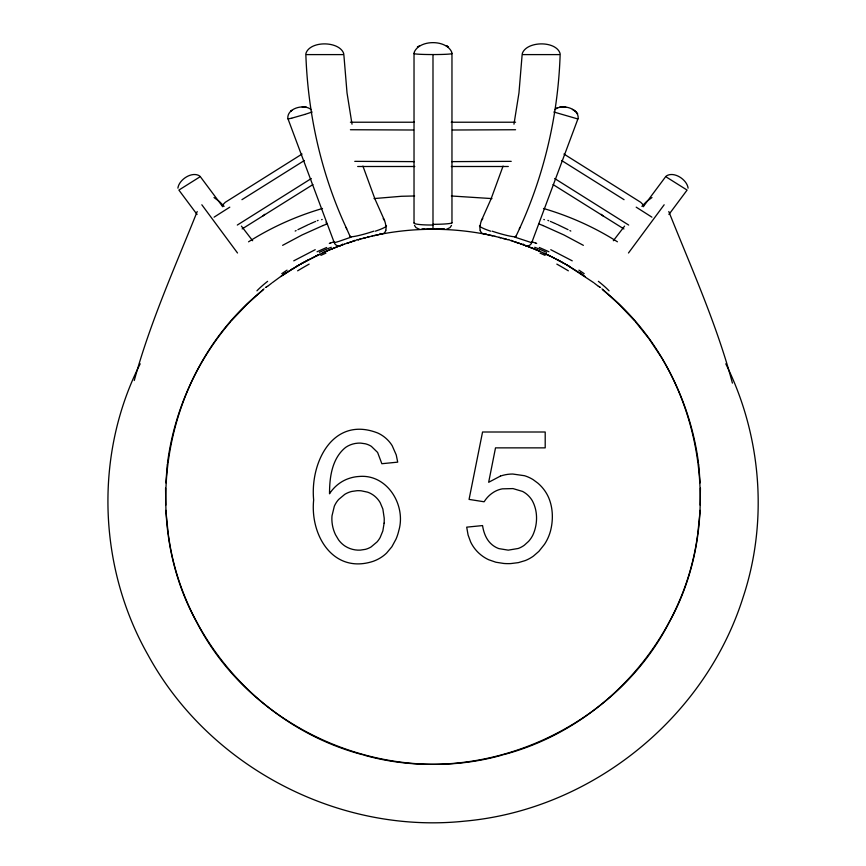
<?xml version="1.0" encoding="UTF-8"?>
<svg xmlns="http://www.w3.org/2000/svg" width="866" height="866" viewBox="0 0 866 866"><rect width="100%" height="100%" fill="white"/><g stroke="black" fill="none" stroke-linecap="round" stroke-linejoin="round"><path stroke-width="1.3" d="M414.024 223.027L414.024 53.573M700.204 505.138L700.421 488.186M165.861 482.871L167.311 464.111M697.736 534.257L700.15 510.355M578.174 118.306C578.834 108.044 561.698 103.682 554.835 109.603M688.091 188.171C687.139 179.684 673.77 170.754 666.073 176.144M167.528 462.801C174.304 411.134 196.322 361.62 230.28 322.065M305.839 53.681C309.671 40.464 339.494 40.789 343.77 53.67M697.487 535.578C683.729 638.707 603.927 728.349 503.395 754.687M513.971 124.195L518.961 92.933L522.144 54.601L560.14 54.601C558.083 117.462 543.177 179.749 515.876 236.45M414.056 52.642C419.112 39.306 446.878 39.306 451.933 52.642M522.22 53.67C526.496 40.789 556.318 40.464 560.15 53.681M134.273 380.51C150.089 322.401 174.932 267.334 197.199 211.52M503.07 166.088L491.044 198.985L481.593 220.181M577.135 118.566L577.893 118.967L531.681 242.805A4.741 4.741 0 0 1 525.597 245.598M481.464 220.462L481.225 221.09A15.902 4.969 -89.1 0 0 480.078 226.188M519.329 228.743L519.892 227.477M140.205 363.807C94.134 454.488 97.934 566.862 148.075 655.097C208.76 766.562 338.26 834.499 464.457 821.163C590.893 809.991 704.87 718.455 743.06 597.41C768.391 521.202 761.441 435.555 725.773 363.807M451.5 225.42L450.017 227.606L446.531 229.295M222.01 205.653L225.257 202.308L302.061 154.04M601.957 288.833L619.006 304.302L634.865 321.015M628.478 252.991L664.157 204.777M613.334 240.737L624.57 226.123M643.222 206.747L665.694 176.632L687.095 190.076L668.931 214.454M264.747 214.313L262.55 216.219M285.953 272.389L285.358 273.028M231.125 321.015L246.983 304.302L264.033 288.833M641.901 206.368L646.404 201.67L651.99 197.524M285.13 273.255L272.671 282.413M263.253 289.796C166.055 367.032 136.785 514.209 197.026 622.762C252.493 730.319 385.727 788.092 502.139 755.076M268.103 285.91L271.989 282.922M340.392 245.598A4.741 4.741 0 0 1 334.308 242.805L288.032 118.945L288.854 118.566M267.67 286.235L266.327 287.047M280.779 276.579L284.2 274.251M282.695 275.269L285.758 273.212M283.193 274.923L293.076 268.557M285.228 273.569L299.008 265.028M248.564 241.809C271.469 227.271 296.475 216.067 322.52 208.468M237.306 225.063L311.316 178.526M241.928 199.678L304.388 160.491M312.929 184.566L242.144 228.916M291.864 269.315L292.665 268.817M293 268.601L297.027 266.187M296.367 266.576L298.25 265.461M297.85 265.7L299.506 264.736M282.619 245.338L302.05 234.967L323.115 225.496M298.673 265.223L302.873 262.831M556.178 108.38L556.968 107.925M300.221 264.325L307.733 260.19M293.747 260.839L315.224 249.689M301.173 263.784L323.364 252.547M417.401 46.948L419.837 45.627M303.728 262.355L305.449 261.413M306.315 260.947L310.721 258.631M295.198 231.06L296.096 230.594M311.619 258.176L314.315 256.823M297.926 229.663L308.047 224.77M266.241 287.09L265.461 287.447M315.224 256.379L319.662 254.247M315.614 256.184L318.309 254.885M334.741 242.545L337.924 241.722M308.891 224.391L309.736 224.013M312.139 112.006L304.81 114.431M322.964 252.731L324.165 252.19M310.58 223.634L313.936 222.14M323.765 252.374L324.956 251.844M324.555 252.017L325.757 251.497M325.356 251.67L326.547 251.151M326.146 251.324L327.348 250.804M314.78 221.783L315.614 221.425M326.947 250.978L328.138 250.469M327.738 250.631L332.035 248.834M317.281 220.722L318.114 220.375M329.329 243.465L330.26 243.075M331.646 248.997L332.76 248.542M332.414 248.683L334.785 247.741M334.449 247.871L336.105 247.221M335.77 247.351L336.473 247.081M336.43 247.091L337.285 246.767M336.755 246.972L337.394 246.723M337.686 246.615L338.974 246.128M338.887 246.161L343.153 244.591M340.544 245.543L341.096 245.338M500.407 476.094L488.662 482.297L495.514 447.863L545.201 447.863L545.201 432.004L482.557 432.004L469.069 499.401L484.137 501.782A28.924 28.924 0 0 1 493.869 492.061A25.092 25.092 0 0 1 502.345 488.846L512.986 488.586L522.534 491.423A23.707 23.707 0 0 1 528 495.32A25.092 25.092 0 0 1 532.254 500.635C538.035 511.135 537.775 524.59 532.742 535.318A28.47 28.47 0 0 1 528.574 541.369L524.341 545.212A24.865 24.865 0 0 1 518.258 548.47L508.234 550.148L498.87 548.611A22.776 22.776 0 0 1 492.094 544.736C486.356 540.038 483.639 532.698 482.557 525.575L466.698 527.156L468.084 535.004L470.671 542.029A36.783 36.783 0 0 0 476.787 551.047A38.634 38.634 0 0 0 479.428 553.645A37.032 37.032 0 0 0 488.695 559.739L495.882 562.229L503.882 563.474A58.163 58.163 0 0 0 510.843 563.571L518.366 562.629L525.261 560.573A38.223 38.223 0 0 0 533.456 556.069L538.858 551.382L544.508 544.303A46.569 46.569 0 0 0 550.375 531.443C553.32 520.444 553.136 508.342 548.708 497.755A39.262 39.262 0 0 0 543.556 489.084L542.257 487.504A43.213 43.213 0 0 0 537.916 483.185L533.185 479.677A36.08 36.08 0 0 0 524.493 475.715L512.726 474.027A37.812 37.812 0 0 0 500.407 476.094M341.691 245.121L342.276 244.905M343.055 244.634L344.387 244.158M351.152 237.122L338.498 241.527M344.625 244.071L346.995 243.259M346.811 243.324L347.428 243.108M347.19 243.194L348.132 242.87M347.905 242.956L348.619 242.718M348.359 242.805L349.041 242.577M348.792 242.653L350.827 241.993M349.409 242.448L349.972 242.264M350.622 242.058L351.195 241.874M351.066 241.917L351.672 241.722M351.877 241.657L352.462 241.473M352.343 241.506L353.252 241.224M353.144 241.257L353.685 241.084M353.999 240.986L355.006 240.683M304.68 114.474L292.145 118.047M358.459 239.655L357.647 239.893L360.711 239.005M358.556 239.622L359.715 239.297M359.975 239.222L364.965 237.858M362.919 238.399L364.121 238.074M364.554 237.966L365.452 237.728M382.718 233.777L384.363 232.986L385.554 231.135A5.283 1.721 -89.5 0 0 385.771 230.356M291.69 118.166L288.129 118.967M365.257 237.782L368.007 237.078M367.52 237.197L372.174 236.061M368.31 237.003L369.111 236.797M372.023 236.104L376.645 235.065M373.939 235.66L377.489 234.881M377.154 234.957L378.637 234.643M377.89 234.794L380.845 234.188M380.694 234.221L381.311 234.101M381.419 234.08L381.7 233.972M380.791 234.199C415.225 227.628 450.753 227.628 485.198 234.199L485.664 234.296M311.154 109.603C304.291 103.682 287.155 108.044 287.815 118.306M559.674 107.103L563.82 107.016M374.015 198.574L401.488 196.279L414.608 195.976M421.147 229.328L422.023 229.284M302.169 107.016L306.315 107.103M422.435 229.274L423.864 229.219M422.619 229.263L423.236 229.241M423.68 229.219L424.34 229.198M484.808 234.004L485.61 233.831A11.366 3.053 87.3 0 0 485.88 233.56M424.145 229.209L427.533 229.122M427.371 229.122L428.822 229.089M428.594 229.1L430.175 229.079M429.872 229.079L433.704 229.068M452.355 130.008L515.573 129.738M451.619 161.628L511.221 161.357M350.405 122.225L414.392 122.225M451.229 122.225L515.584 122.225M357.68 166.499L414.782 166.499M451.316 166.499L508.31 166.499M350.416 129.738L413.634 130.008M354.768 161.357L414.37 161.628M433.444 229.068L438.218 229.111M436.973 229.089L438.618 229.122M438.456 229.122L439.766 229.144M451.37 195.987L491.964 198.595M439.679 229.144L440.805 229.176M440.61 229.165L441.335 229.198M441.14 229.187L441.844 229.209M441.649 229.198L442.31 229.219M381.181 234.004L380.423 233.852A11.366 3.053 -87.3 0 1 380.109 233.56L379.968 233.474M442.125 229.219L442.753 229.241M442.569 229.23L443.349 229.263M442.991 229.252L443.619 229.274M443.37 229.263L444.106 229.295M443.771 229.284L444.637 229.317M444.518 229.306L444.843 229.328M577.86 118.967L553.85 112.006M484.289 233.972L483.661 233.863M564.913 107.146L566.007 107.33M483.845 233.939L484.679 234.101M486.064 234.383L484.289 234.026A47.662 13.066 81 0 0 484.819 234.047M485.858 234.34L488.099 234.794M487.72 234.718L492.05 235.66M488.5 234.881L489.344 235.065M489.777 235.151L492.819 235.833M363.85 755.076C480.262 788.092 613.496 730.319 668.963 622.762C729.204 514.209 699.934 367.032 602.736 289.796M492.678 235.801L495.363 236.429M494.616 236.256L500.732 237.782M419.458 229.295L415.972 227.606L414.489 225.42M499.011 237.338L500.028 237.598M483.271 233.777L481.626 232.986L480.435 231.135A5.283 1.721 89.5 0 1 480.219 230.356M500.537 237.728L505.971 239.2M503.07 238.399L503.817 238.605M504.846 238.886L505.463 239.059M505.744 239.146L506.578 239.373M506.274 239.297L507.097 239.525M507.433 239.622L508.342 239.893M511.752 240.91L513.181 241.354M543.469 208.468C569.514 216.067 594.52 227.26 617.426 241.798M362.594 754.687C262.062 728.349 182.261 638.707 168.502 535.578M513.473 241.452L514.426 241.755M514.718 241.841L515.281 242.025M515.162 241.993L516.125 242.307M516.017 242.264L516.569 242.448M516.385 242.383L516.98 242.588M516.775 242.512L517.413 242.729M517.197 242.653L518.182 242.989M517.63 242.805L518.561 243.108M518.453 243.075L519.048 243.281M518.961 243.249L519.557 243.454M519.275 243.357L520.737 243.855M520.596 243.811L521.18 244.017M521.115 243.985L522.837 244.591M521.419 244.093L522.079 244.331M514.837 237.122L531.248 242.545M522.707 244.548L525.792 245.663M523.129 244.699L523.714 244.905M525.749 245.652L528.303 246.615M527.329 246.247L527.957 246.485M529.234 246.972L528.271 246.604L529.559 247.091M529.516 247.081L531.204 247.741M530.544 247.481L533.229 248.542M531.876 248.001L532.547 248.271M532.893 248.412L536.281 249.798M600.528 287.447L599.748 287.09M542.874 225.496L563.939 234.967L583.37 245.338M535.729 243.075L536.66 243.465M547.875 220.375L548.708 220.722M535.502 249.473L537.072 250.133M536.671 249.96L538.641 250.804M550.375 221.425L551.209 221.783M539.442 251.151L537.461 250.296A26.489 1.645 24.3 0 0 530.793 247.568M539.042 250.978L550.765 256.379M552.043 222.14L555.409 223.634M623.921 228.949L553.06 184.566M556.253 224.013L557.098 224.391M544.216 253.273L545.418 253.825M557.942 224.77L568.064 229.663M545.807 254.009L548.037 255.059M546.327 254.247L550.375 256.184M550.765 249.689L572.242 260.839M548.957 255.492L552.573 257.267M551.674 256.823L554.37 258.176L553.038 257.505M553.471 257.722L556.156 259.096M569.893 230.594L570.791 231.06M572.383 109.43L575.067 111.021L574.245 110.458M555.268 258.631L559.674 260.947M599.662 287.047L598.319 286.235M556.968 259.519L560.811 261.564M557.044 259.551L567.739 265.461M560.54 261.413L562.261 262.355M562.066 262.246L563.311 262.939M446.152 45.627L448.491 46.926L446.228 45.66M563.117 262.831L563.961 263.307M564.545 263.632L565.769 264.325M566.483 264.736L581.021 273.732M567.317 265.223L593.318 282.413M568.875 266.133L569.622 266.576M561.601 160.491L624.061 199.678M554.673 178.526L628.684 225.063M563.928 154.04L640.732 202.308L643.979 205.653M603.44 216.219L601.242 214.313M580.231 273.212L585.21 276.579M582.039 274.425L583.294 275.269M213.999 197.524L219.585 201.67L224.088 206.368M594 282.922L597.951 285.964M582.255 274.5L580.859 273.255M199.916 176.144C192.22 170.754 178.851 179.684 177.898 188.171M575.858 111.649L576.561 112.309M580.631 273.028L580.036 272.389M241.419 226.123L252.656 240.737M635.709 322.065L649.175 338.952L661.808 357.961M222.757 206.747L200.295 176.632L178.883 190.076L197.058 214.454M201.832 204.777L237.511 252.991M577.167 113.013L577.687 113.771M662.447 359.13C681.217 390.847 693.655 426.256 698.461 462.801M384.396 220.181L374.946 198.985L362.919 166.088M352.018 124.195L347.028 92.933L343.845 54.601L305.85 54.601C307.96 114.128 321.037 173.341 346.097 227.477L346.66 228.743M346.097 227.477L350.113 236.45M668.79 211.52C691.382 268.168 716.658 324.057 732.42 383.118M384.526 220.462L384.764 221.09A15.902 4.969 89.1 0 1 385.911 226.188M165.839 510.355L168.253 534.257M698.678 464.111L700.129 482.871M165.568 488.186L165.774 505.138M451.965 53.573L451.965 223.027M414.446 53.367A18.944 0.996 0 0 0 432.989 54.558L432.989 228.949M538.652 223.829A46.677 3.756 23.7 0 1 542.96 225.561M543.805 219.444A41.427 3.172 23.2 0 1 544.389 219.672M527.805 245.803A6.343 6.343 0 0 1 525.142 245.424M540.048 253.099A31.652 2.349 24.5 0 1 545.093 255.362M578.91 270.138A72.073 13.629 25.8 0 1 584.214 273.688M556.827 264.108A76.641 11.799 27 0 1 568.356 270.82M534.701 247.286A31.652 5.716 25.2 0 1 546.576 252.342M523.692 244.699A18.771 1.364 24.9 0 1 523.54 244.147M527.805 246.15A6.322 5.64 -69.6 0 1 526.236 245.836M598.363 281.331A86.189 13.888 28.3 0 1 609.047 290.824M513.441 241.441A6.333 6.333 0 0 1 511.373 240.337M531.93 241.679A45.736 3.68 23.7 0 1 536.086 243.357M539.269 247.492A52.999 5.77 24.2 0 1 548.936 251.768M510.864 240.64A4.741 4.741 0 0 1 508.872 239.449M326.471 223.634A6.343 6.343 0 0 1 326.146 222.118M323.029 225.561A46.677 3.756 -23.7 0 1 327.337 223.829M321.6 219.672A41.427 3.172 -23.2 0 1 322.184 219.444M340.847 245.424A6.343 6.343 0 0 1 338.184 245.803M328.517 250.306A26.489 1.635 -24.3 0 1 335.207 247.579M320.896 255.362A31.652 2.349 -24.5 0 1 325.941 253.099M281.775 273.688A72.073 13.629 -25.8 0 1 287.079 270.138M297.633 270.82A76.641 11.799 -27 0 1 309.151 264.108M319.413 252.342A31.652 5.716 -25.2 0 1 331.288 247.286M342.449 244.147A18.771 1.364 -24.9 0 1 342.297 244.699M339.753 245.836A6.322 5.64 69.6 0 1 338.184 246.15M256.942 290.824A86.189 13.888 -28.3 0 1 267.626 281.331M354.616 240.337A6.333 6.333 0 0 1 352.549 241.441M329.903 243.357A45.736 3.68 -23.7 0 1 334.06 241.679M317.053 251.768A52.999 5.77 -24.2 0 1 326.72 247.492M451.565 53.367A18.944 0.996 0 0 1 432.989 54.558M432.978 224.998A19.052 2.208 -0.8 0 1 414.533 222.594M451.706 222.594A19.052 1.548 0 0 1 432.957 224.326M430.034 229.046A10.944 0.541 0 0 1 433 229.035M636.196 207.169A104.699 0.617 32 0 1 651.892 217.16M357.117 239.449A4.741 4.741 0 0 1 355.125 240.64M214.097 217.16A104.699 0.617 -32 0 1 229.793 207.169M381.668 234.156A47.662 13.066 -81 0 1 381.17 234.047M383.173 218.665A9.18 2.76 87.7 0 1 384.504 220.559M385.933 226.145A4.189 1.407 -89.9 0 1 385.781 230.367M386.539 226.004A20.708 2.685 -15.2 0 1 375.314 231.19M373.863 231.157A18.641 1.894 -16.9 0 1 350.254 236.191M515.735 236.191A18.641 1.894 16.9 0 1 492.126 231.157M481.485 220.559A9.18 2.76 -87.7 0 1 482.817 218.665M480.208 230.367A4.189 1.407 89.9 0 1 480.056 226.145M490.676 231.19A20.708 2.685 15.2 0 1 479.45 226.004M329.556 491.358L329.513 493.772C334.287 486.324 341.648 480.576 350.156 478.075A37.877 37.877 0 0 1 359.065 476.473C387.319 473.843 406.392 505.398 398.761 530.761A49.189 49.189 0 0 1 396.022 539.107L391.865 546.771L386.582 553.082A36.664 36.664 0 0 1 380.174 557.996A37.79 37.79 0 0 1 372.856 561.428C333.248 574.115 309.985 535.448 313.654 499.985C309.974 461.784 333.432 415.658 377.706 433A32.93 32.93 0 0 1 385.89 438.272A32.821 32.821 0 0 1 392.179 445.676L396.238 454.931L397.71 462.141L381.852 463.721L377.608 452.442L371.362 446.358A20.632 20.632 0 0 0 365.322 443.782L360.808 443.132A26.759 26.759 0 0 0 357.723 443.175A24.259 24.259 0 0 0 345.675 447.365C332.641 457.778 329.719 475.629 329.556 491.358M384.114 523.172L382.848 530.923L380.152 537.515A25.785 25.785 0 0 1 376.991 541.975L371.07 546.955A22.061 22.061 0 0 1 365.376 549.358L360.343 550.116A25.655 25.655 0 0 1 345.274 546.24A25.179 25.179 0 0 1 338.541 539.832L335.478 534.679A36.859 36.859 0 0 1 331.884 519.892A38.916 38.916 0 0 1 332.014 515.779L334.33 506.199A25.341 25.341 0 0 1 338.671 499.455L344.755 494.356A24.594 24.594 0 0 1 351.791 491.444L357.009 490.708A32.074 32.074 0 0 1 361.198 490.805L367.649 492.169A22.841 22.841 0 0 1 374.242 495.817L375.227 496.64A25.103 25.103 0 0 1 377.944 499.455A24.421 24.421 0 0 1 380.206 502.713L382.859 509.024L384.201 518.085A50.91 50.91 0 0 1 384.114 523.172M291.745 110.458L290.922 111.021L291.766 110.447"/></g></svg>
